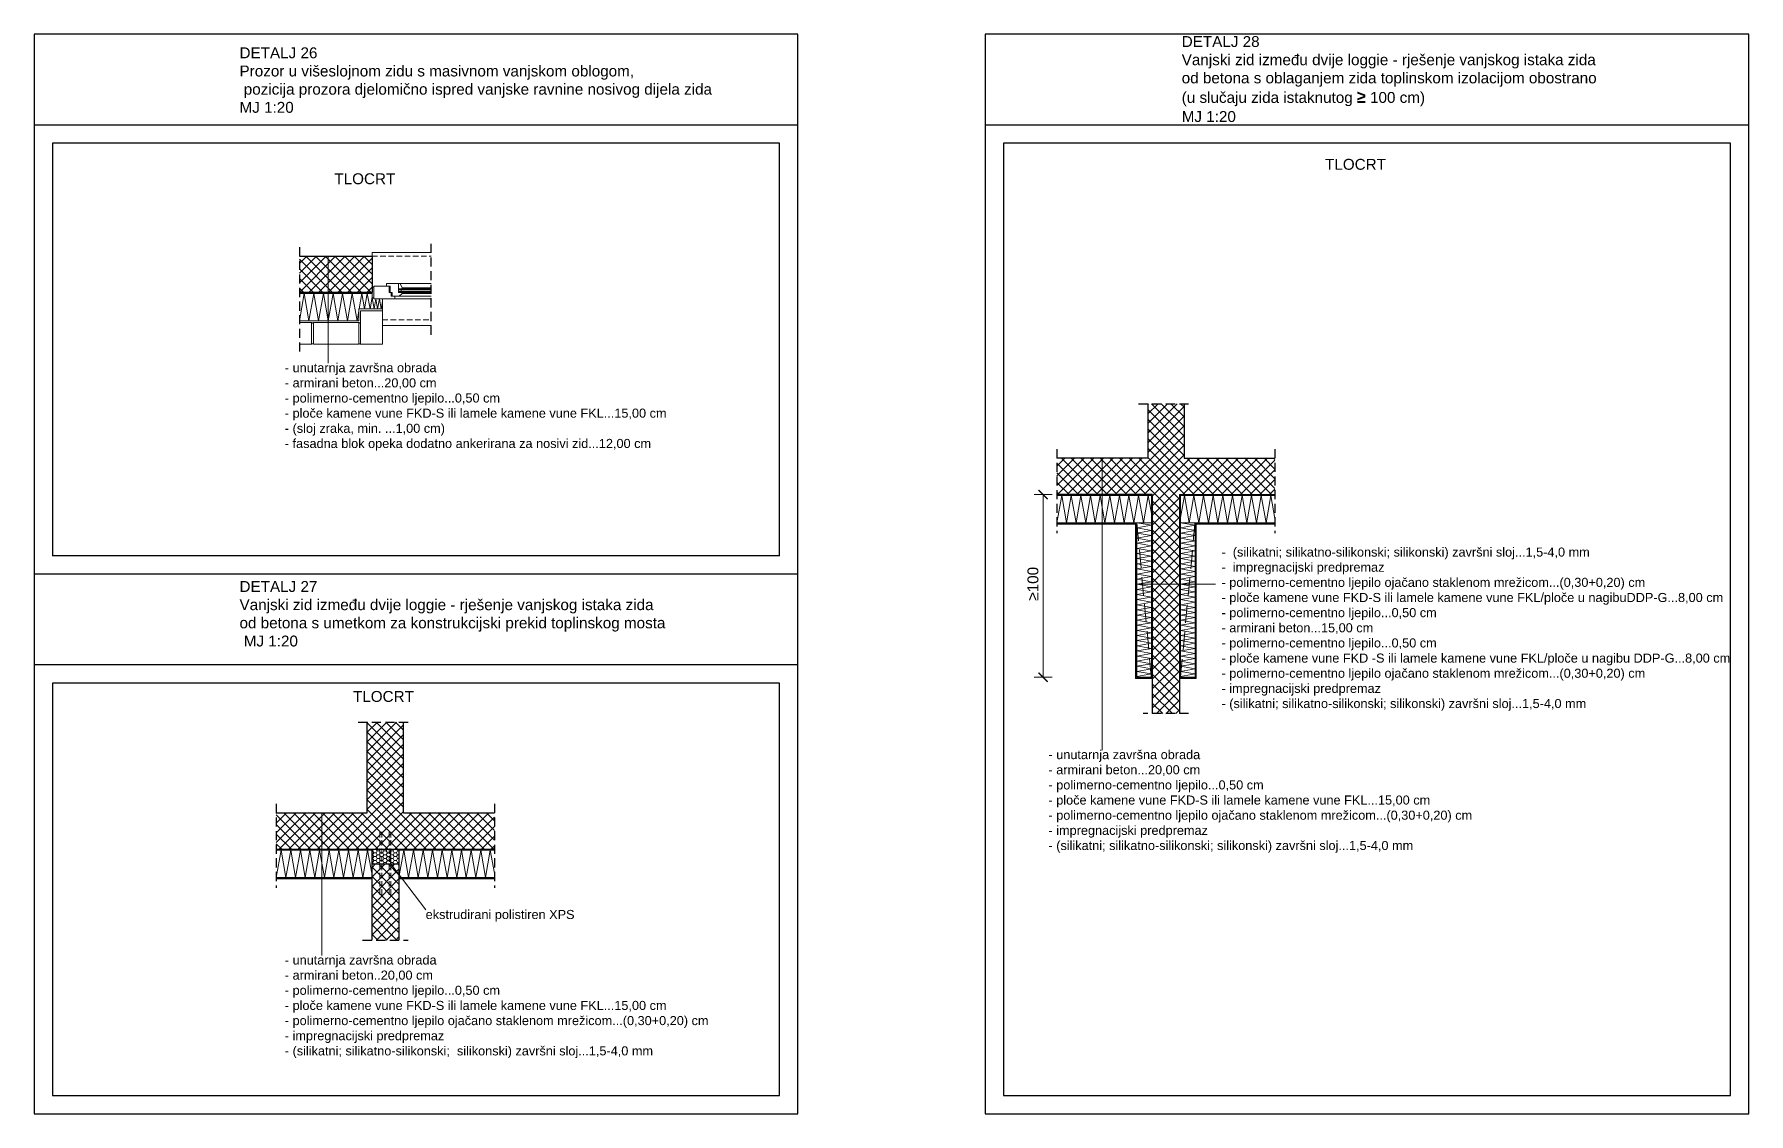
# Model space of a CAD drawing. Header units: inches. Extents: x 2845 to 78208, y 637 to 2211.
# Drawn here: x 7118.8 to 7590.5, y 637.2 to 934.2 of the extents above; entities that cross this region are included whole.
import ezdxf

# ---------------------------------------------------------------- set-up
doc = ezdxf.new("R2010")
doc.units = ezdxf.units.IN
doc.header["$MEASUREMENT"] = 0
doc.linetypes.add('DASHED', pattern=[0.75, 0.5, -0.25])
doc.layers.add('slojevi', color=150, linetype='Continuous')
doc.layers.add('t-Prozor', color=254, linetype='Continuous')
doc.styles.add('100', font='arial.ttf', dxfattribs={"height": 17})
doc.styles.get("Standard").update_dxf_attribs({"font": 'arial.ttf'})

# ---------------------------------------------------------------- blocks, each defined once
blk = doc.blocks.new('_ArchTick')
at = {"color": 0, "linetype": 'ByBlock', "const_width": 0.15}
blk.add_lwpolyline([(-0.5, -0.5), (0.5, 0.5)], dxfattribs=at)

msp = doc.modelspace()

# ---------------------------------------------------------------- hatches: boundary and pattern name
at = {"lineweight": 0}
h = msp.add_hatch(dxfattribs=at)
h.set_pattern_fill('ANSI37', color=256, scale=15)
h.set_pattern_definition([(45, (6707.099, 1049.3493), (-1.325825, 1.325825), []), (135, (6707.099, 1049.3493), (-1.325825, -1.325825), [])])
h.paths.add_polyline_path([(7211.76, 873.13), (7191.76, 873.13), (7191.76, 863.13), (7211.76, 863.13)])
h = msp.add_hatch(dxfattribs=at)
h.set_pattern_fill('ANSI37', color=256, scale=15)
h.set_pattern_definition([(45, (-1369.7646, -1139.8502), (-1.3258252, 1.3258252), []), (135, (-1369.7646, -1139.8502), (-1.3258252, -1.3258252), [])])
h.paths.add_polyline_path([(7426.39, 807.53), (7426.39, 782.92), (7433.89, 782.92), (7433.89, 807.53), (7460.14, 807.53), (7460.14, 817.53), (7435.14, 817.53), (7435.14, 832.53), (7425.14, 832.53), (7425.14, 817.53), (7412.64, 817.53), (7412.64, 807.53)])
h.paths.add_polyline_path([(7412.64, 817.53), (7400.14, 817.53), (7400.14, 807.53), (7412.64, 807.53)])
h.paths.add_polyline_path([(7426.39, 747.28), (7433.89, 747.28), (7433.89, 782.92), (7426.39, 782.92)])
h = msp.add_hatch(dxfattribs=at)
h.set_pattern_fill('ANSI37', color=256, scale=15)
h.set_pattern_definition([(45, (7113.617, 1019.2339), (-1.325825, 1.325825), []), (135, (7113.617, 1019.2339), (-1.325825, -1.325825), [])])
h.paths.add_polyline_path([(7220.42, 744.95), (7210.42, 744.95), (7210.42, 719.95), (7185.42, 719.95), (7185.42, 709.95), (7245.42, 709.95), (7245.42, 719.95), (7220.42, 719.95)])
at = {"lineweight": 15}
h = msp.add_hatch(dxfattribs=at)
h.set_pattern_fill('HONEY', color=30, scale=5)
h.set_pattern_definition([(0, (4952.85257, 517.38844), (0.9375, 0.54126588), [0.625, -1.25]), (120, (4952.85257, 517.38844), (-0.9375, 0.54126588), [0.625, -1.25]), (60, (4952.85257, 517.38844), (2e-16, 1.08253175), [-1.25, 0.625])])
h.paths.add_polyline_path([(7219.17, 709.95), (7211.67, 709.95), (7211.67, 705.95), (7219.17, 705.95)])
at = {"lineweight": 0}
h = msp.add_hatch(dxfattribs=at)
h.set_pattern_fill('ANSI37', color=256, scale=15)
h.set_pattern_definition([(45, (7112.367, 1019.2339), (-1.325825, 1.325825), []), (135, (7112.367, 1019.2339), (-1.325825, -1.325825), [])])
h.paths.add_polyline_path([(7219.17, 705.95), (7211.67, 705.95), (7211.67, 684.95), (7219.17, 684.95)])

# ---------------------------------------------------------------- linework, layer by layer
for p, q in [((7118.84, 934.18), (7118.84, 637.18)), ((7328.84, 934.18), (7118.84, 934.18)), ((7328.84, 637.18), (7328.84, 934.18)), ((7380.45, 934.18), (7380.45, 637.18)), ((7590.45, 934.18), (7380.45, 934.18)), ((7590.45, 637.18), (7590.45, 934.18)), ((7328.84, 909.18), (7118.84, 909.18)), ((7590.45, 909.18), (7380.45, 909.18)), ((7123.84, 904.18), (7123.84, 790.68)), ((7323.84, 904.18), (7123.84, 904.18)), ((7323.84, 790.68), (7323.84, 904.18)), ((7385.45, 904.18), (7385.45, 642.18)), ((7585.45, 904.18), (7385.45, 904.18)), ((7585.45, 642.18), (7585.45, 904.18)), ((7323.84, 790.68), (7123.84, 790.68)), ((7328.84, 785.68), (7118.84, 785.68)), ((7328.84, 760.68), (7118.84, 760.68)), ((7323.84, 755.68), (7123.84, 755.68)), ((7123.84, 755.68), (7123.84, 642.18)), ((7323.84, 642.18), (7323.84, 755.68)), ((7211.67, 705.95), (7219.17, 705.95)), ((7123.84, 642.18), (7323.84, 642.18)), ((7385.45, 642.18), (7585.45, 642.18)), ((7118.84, 637.18), (7328.84, 637.18)), ((7380.45, 637.18), (7590.45, 637.18))]:
    msp.add_line(p, q)
at = {"linetype": 'DASHED', "ltscale": 5}
for p, q in [((7191.76, 875.63), (7191.76, 846.38)), ((7228.03, 851.53), (7228.03, 876.63)), ((7422.64, 832.53), (7437.64, 832.53)), ((7400.14, 820.03), (7400.14, 796.93)), ((7460.14, 820.03), (7460.14, 796.93)), ((7436.39, 747.28), (7423.89, 747.28)), ((7207.92, 744.95), (7222.92, 744.95)), ((7185.42, 722.45), (7185.42, 699.35)), ((7245.42, 722.45), (7245.42, 699.35)), ((7209.17, 684.95), (7221.67, 684.95))]:
    msp.add_line(p, q, dxfattribs=at)
at = {"lineweight": 30}
for p, q in [((7191.76, 873.13), (7211.76, 873.13)), ((7211.76, 873.13), (7211.76, 863.13)), ((7211.76, 863.13), (7191.76, 863.13)), ((7425.14, 832.53), (7425.14, 817.53)), ((7435.14, 832.53), (7435.14, 817.53)), ((7425.14, 817.53), (7400.14, 817.53)), ((7435.14, 817.53), (7460.14, 817.53)), ((7426.39, 807.53), (7400.14, 807.53)), ((7426.39, 807.53), (7426.39, 747.28)), ((7433.89, 807.53), (7460.14, 807.53)), ((7433.89, 807.53), (7433.89, 747.28)), ((7210.42, 719.95), (7210.42, 744.95)), ((7220.42, 719.95), (7220.42, 744.95)), ((7185.42, 719.95), (7210.42, 719.95)), ((7220.42, 719.95), (7245.42, 719.95)), ((7185.42, 709.95), (7245.42, 709.95)), ((7211.67, 709.95), (7211.67, 684.95)), ((7219.17, 709.95), (7219.17, 684.95))]:
    msp.add_line(p, q, dxfattribs=at)
at = {"lineweight": 0}
for p, q in [((7199.7, 873.13), (7199.7, 843.69)), ((7211.76, 873.13), (7211.76, 874.13)), ((7211.76, 874.13), (7228.03, 874.13)), ((7212.26, 864.88), (7216.76, 864.88)), ((7215.76, 864.88), (7215.76, 865.63)), ((7215.76, 865.63), (7228.03, 865.63)), ((7216.51, 863.13), (7216.51, 864.88)), ((7217.26, 863.13), (7216.51, 863.13)), ((7216.76, 863.13), (7216.76, 864.88)), ((7217.01, 862.13), (7217.01, 863.13)), ((7217.26, 862.13), (7217.26, 863.13)), ((7219.01, 865.63), (7219.01, 863.13)), ((7219.01, 864.13), (7220.01, 864.13)), ((7219.01, 863.88), (7219.76, 863.88)), ((7219.01, 863.38), (7219.76, 863.38)), ((7219.01, 863.13), (7220.01, 863.13)), ((7220.01, 864.38), (7219.51, 865.63)), ((7219.76, 863.88), (7219.76, 863.38)), ((7219.76, 863.88), (7228.03, 863.88)), ((7219.76, 863.38), (7228.03, 863.38)), ((7220.01, 864.13), (7220.01, 864.38)), ((7220.01, 864.38), (7228.03, 864.38)), ((7220.01, 864.13), (7228.03, 864.13)), ((7220.01, 863.13), (7220.01, 862.88)), ((7220.01, 863.13), (7228.03, 863.13)), ((7212.26, 861.38), (7218.01, 861.38)), ((7214.61, 857.38), (7214.61, 861.38)), ((7214.61, 859.97), (7214.61, 848.88)), ((7218.01, 862.13), (7217.01, 862.13)), ((7218.01, 861.38), (7218.01, 862.13)), ((7218.01, 862.13), (7228.03, 862.13)), ((7218.01, 861.38), (7228.03, 861.38)), ((7220.01, 862.88), (7219.26, 862.13)), ((7220.01, 862.88), (7228.03, 862.88)), ((7195.11, 854.88), (7191.76, 854.88)), ((7195.11, 854.88), (7195.11, 848.88)), ((7208.11, 854.88), (7195.61, 854.88)), ((7195.61, 854.88), (7195.61, 848.88)), ((7208.11, 854.88), (7208.11, 848.88)), ((7214.61, 858.13), (7208.61, 858.13)), ((7208.61, 858.13), (7208.61, 848.88)), ((7214.61, 854.03), (7228.03, 854.03)), ((7195.11, 848.88), (7191.76, 848.88)), ((7208.11, 848.88), (7195.61, 848.88)), ((7214.61, 848.88), (7208.61, 848.88)), ((7412.64, 817.53), (7412.64, 737.24)), ((7398.86, 807.53), (7393.86, 807.53)), ((7396.36, 807.53), (7396.36, 757.28)), ((7400.14, 799.53), (7421.89, 799.53)), ((7400.14, 799.43), (7421.79, 799.43)), ((7421.79, 799.43), (7421.79, 756.93)), ((7421.89, 799.53), (7421.89, 757.03)), ((7438.39, 799.53), (7438.39, 757.03)), ((7438.39, 799.53), (7460.14, 799.53)), ((7438.49, 799.43), (7438.49, 756.93)), ((7438.49, 799.43), (7460.14, 799.43)), ((7421.79, 782.92), (7443.8, 782.92)), ((7398.86, 757.28), (7393.86, 757.28)), ((7421.79, 756.93), (7426.39, 756.93)), ((7421.89, 757.03), (7426.39, 757.03)), ((7438.39, 757.03), (7433.89, 757.03)), ((7438.49, 756.93), (7433.89, 756.93)), ((7197.92, 719.95), (7197.92, 680.73)), ((7216.92, 705.95), (7226.51, 693.25)), ((7185.42, 701.95), (7211.67, 701.95)), ((7185.42, 701.85), (7211.67, 701.85)), ((7219.17, 701.95), (7245.42, 701.95)), ((7219.17, 701.85), (7245.42, 701.85))]:
    msp.add_line(p, q, dxfattribs=at)
at = {"linetype": 'DASHED', "lineweight": 0, "ltscale": 3}
for p, q in [((7211.76, 873.13), (7228.03, 873.13)), ((7214.61, 855.63), (7228.03, 855.63)), ((7213.92, 714.7), (7213.92, 697.2)), ((7214.42, 714.7), (7214.42, 697.2)), ((7216.42, 714.7), (7216.42, 697.2)), ((7216.92, 714.7), (7216.92, 697.2))]:
    msp.add_line(p, q, dxfattribs=at)
at = {"color": 94, "lineweight": 15}
for p, q in [((7191.76, 855.38), (7193.09, 862.88)), ((7191.76, 862.88), (7211.76, 862.88)), ((7193.09, 862.88), (7194.41, 855.38)), ((7194.41, 855.38), (7195.73, 862.88)), ((7195.73, 862.88), (7197.05, 855.38)), ((7197.05, 855.38), (7198.38, 862.88)), ((7198.38, 862.88), (7199.7, 855.38)), ((7199.7, 855.38), (7201.02, 862.88)), ((7201.02, 862.88), (7202.34, 855.38)), ((7202.34, 855.38), (7203.67, 862.88)), ((7203.67, 862.88), (7204.99, 855.38)), ((7204.99, 855.38), (7206.31, 862.88)), ((7206.31, 862.88), (7207.63, 855.38)), ((7214.61, 858.63), (7208.11, 858.63)), ((7208.11, 855.38), (7208.11, 858.63)), ((7208.21, 858.63), (7208.96, 862.88)), ((7208.96, 862.88), (7209.71, 858.63)), ((7209.71, 858.63), (7210.45, 862.88)), ((7210.45, 862.88), (7211.2, 858.63)), ((7211.2, 858.63), (7211.76, 861.81)), ((7211.8, 861.63), (7212.32, 858.63)), ((7212.32, 858.63), (7212.81, 861.38)), ((7212.81, 861.38), (7213.29, 858.63)), ((7213.29, 858.63), (7213.78, 861.38)), ((7213.78, 861.38), (7214.26, 858.63)), ((7214.26, 858.63), (7214.61, 860.62)), ((7191.76, 855.38), (7208.11, 855.38)), ((7207.63, 855.38), (7208.11, 858.11)), ((7400.14, 799.78), (7401.46, 807.28)), ((7400.14, 807.28), (7426.14, 807.28)), ((7401.46, 807.28), (7402.78, 799.78)), ((7402.78, 799.78), (7404.1, 807.28)), ((7404.1, 807.28), (7405.43, 799.78)), ((7405.43, 799.78), (7406.75, 807.28)), ((7406.75, 807.28), (7408.07, 799.78)), ((7408.07, 799.78), (7409.39, 807.28)), ((7409.39, 807.28), (7410.71, 799.78)), ((7410.71, 799.78), (7412.04, 807.28)), ((7412.04, 807.28), (7413.36, 799.78)), ((7413.36, 799.78), (7414.68, 807.28)), ((7414.68, 807.28), (7416, 799.78)), ((7416, 799.78), (7417.33, 807.28)), ((7417.33, 807.28), (7418.65, 799.78)), ((7418.65, 799.78), (7419.97, 807.28)), ((7419.97, 807.28), (7421.29, 799.78)), ((7421.29, 799.78), (7422.62, 807.28)), ((7422.62, 807.28), (7423.94, 799.78)), ((7423.94, 799.78), (7425.26, 807.28)), ((7425.26, 807.28), (7426.14, 802.33)), ((7426.14, 807.28), (7426.14, 757.28)), ((7434.14, 807.28), (7434.14, 757.28)), ((7434.14, 801.2), (7435.21, 807.28)), ((7434.14, 807.28), (7460.14, 807.28)), ((7435.21, 807.28), (7436.53, 799.78)), ((7436.53, 799.78), (7437.85, 807.28)), ((7437.85, 807.28), (7439.18, 799.78)), ((7439.18, 799.78), (7440.5, 807.28)), ((7440.5, 807.28), (7441.82, 799.78)), ((7441.82, 799.78), (7443.14, 807.28)), ((7443.14, 807.28), (7444.46, 799.78)), ((7444.46, 799.78), (7445.79, 807.28)), ((7445.79, 807.28), (7447.11, 799.78)), ((7447.11, 799.78), (7448.43, 807.28)), ((7448.43, 807.28), (7449.75, 799.78)), ((7449.75, 799.78), (7451.08, 807.28)), ((7451.08, 807.28), (7452.4, 799.78)), ((7452.4, 799.78), (7453.72, 807.28)), ((7453.72, 807.28), (7455.04, 799.78)), ((7455.04, 799.78), (7456.37, 807.28)), ((7456.37, 807.28), (7457.69, 799.78)), ((7457.69, 799.78), (7459.01, 807.28)), ((7459.01, 807.28), (7460.14, 800.91)), ((7400.14, 799.78), (7426.14, 799.78)), ((7422.14, 799.78), (7422.14, 757.28)), ((7422.14, 799.78), (7426.14, 799.08)), ((7426.14, 799.08), (7422.14, 798.37)), ((7422.14, 798.37), (7426.14, 797.67)), ((7426.14, 797.67), (7422.14, 796.96)), ((7434.14, 799.78), (7438.14, 799.08)), ((7434.14, 799.78), (7460.14, 799.78)), ((7438.14, 799.08), (7434.14, 798.37)), ((7434.14, 798.37), (7438.14, 797.67)), ((7438.14, 797.67), (7434.14, 796.96)), ((7438.14, 799.78), (7438.14, 757.28)), ((7422.14, 796.96), (7426.14, 796.26)), ((7426.14, 796.26), (7422.14, 795.55)), ((7422.14, 795.55), (7426.14, 794.85)), ((7426.14, 794.85), (7422.14, 794.14)), ((7422.14, 794.14), (7426.14, 793.44)), ((7426.14, 793.44), (7422.14, 792.73)), ((7422.14, 792.73), (7426.14, 792.02)), ((7434.14, 796.96), (7438.14, 796.26)), ((7438.14, 796.26), (7434.14, 795.55)), ((7434.14, 795.55), (7438.14, 794.85)), ((7438.14, 794.85), (7434.14, 794.14)), ((7434.14, 794.14), (7438.14, 793.44)), ((7438.14, 793.44), (7434.14, 792.73)), ((7434.14, 792.73), (7438.14, 792.02)), ((7426.14, 792.02), (7422.14, 791.32)), ((7422.14, 791.32), (7426.14, 790.61)), ((7426.14, 790.61), (7422.14, 789.91)), ((7422.14, 789.91), (7426.14, 789.2)), ((7426.14, 789.2), (7422.14, 788.5)), ((7422.14, 788.5), (7426.14, 787.79)), ((7426.14, 787.79), (7422.14, 787.09)), ((7438.14, 792.02), (7434.14, 791.32)), ((7434.14, 791.32), (7438.14, 790.61)), ((7438.14, 790.61), (7434.14, 789.91)), ((7434.14, 789.91), (7438.14, 789.2)), ((7438.14, 789.2), (7434.14, 788.5)), ((7434.14, 788.5), (7438.14, 787.79)), ((7438.14, 787.79), (7434.14, 787.09)), ((7422.14, 787.09), (7426.14, 786.38)), ((7426.14, 786.38), (7422.14, 785.68)), ((7422.14, 785.68), (7426.14, 784.97)), ((7426.14, 784.97), (7422.14, 784.27)), ((7422.14, 784.27), (7426.14, 783.56)), ((7426.14, 783.56), (7422.14, 782.86)), ((7434.14, 787.09), (7438.14, 786.38)), ((7438.14, 786.38), (7434.14, 785.68)), ((7434.14, 785.68), (7438.14, 784.97)), ((7438.14, 784.97), (7434.14, 784.27)), ((7434.14, 784.27), (7438.14, 783.56)), ((7438.14, 783.56), (7434.14, 782.86)), ((7422.14, 782.86), (7426.14, 782.15)), ((7426.14, 782.15), (7422.14, 781.45)), ((7422.14, 781.45), (7426.14, 780.74)), ((7426.14, 780.74), (7422.14, 780.03)), ((7422.14, 780.03), (7426.14, 779.33)), ((7426.14, 779.33), (7422.14, 778.62)), ((7422.14, 778.62), (7426.14, 777.92)), ((7434.14, 782.86), (7438.14, 782.15)), ((7438.14, 782.15), (7434.14, 781.45)), ((7434.14, 781.45), (7438.14, 780.74)), ((7438.14, 780.74), (7434.14, 780.03)), ((7434.14, 780.03), (7438.14, 779.33)), ((7438.14, 779.33), (7434.14, 778.62)), ((7434.14, 778.62), (7438.14, 777.92)), ((7426.14, 777.92), (7422.14, 777.21)), ((7422.14, 777.21), (7426.14, 776.51)), ((7426.14, 776.51), (7422.14, 775.8)), ((7422.14, 775.8), (7426.14, 775.1)), ((7426.14, 775.1), (7422.14, 774.39)), ((7422.14, 774.39), (7426.14, 773.69)), ((7426.14, 773.69), (7422.14, 772.98)), ((7438.14, 777.92), (7434.14, 777.21)), ((7434.14, 777.21), (7438.14, 776.51)), ((7438.14, 776.51), (7434.14, 775.8)), ((7434.14, 775.8), (7438.14, 775.1)), ((7438.14, 775.1), (7434.14, 774.39)), ((7434.14, 774.39), (7438.14, 773.69)), ((7438.14, 773.69), (7434.14, 772.98)), ((7422.14, 772.98), (7426.14, 772.28)), ((7426.14, 772.28), (7422.14, 771.57)), ((7422.14, 771.57), (7426.14, 770.87)), ((7426.14, 770.87), (7422.14, 770.16)), ((7422.14, 770.16), (7426.14, 769.45)), ((7426.14, 769.45), (7422.14, 768.75)), ((7422.14, 768.75), (7426.14, 768.04)), ((7434.14, 772.98), (7438.14, 772.28)), ((7438.14, 772.28), (7434.14, 771.57)), ((7434.14, 771.57), (7438.14, 770.87)), ((7438.14, 770.87), (7434.14, 770.16)), ((7434.14, 770.16), (7438.14, 769.45)), ((7438.14, 769.45), (7434.14, 768.75)), ((7434.14, 768.75), (7438.14, 768.04)), ((7426.14, 768.04), (7422.14, 767.34)), ((7422.14, 767.34), (7426.14, 766.63)), ((7426.14, 766.63), (7422.14, 765.93)), ((7422.14, 765.93), (7426.14, 765.22)), ((7426.14, 765.22), (7422.14, 764.52)), ((7422.14, 764.52), (7426.14, 763.81)), ((7438.14, 768.04), (7434.14, 767.34)), ((7434.14, 767.34), (7438.14, 766.63)), ((7438.14, 766.63), (7434.14, 765.93)), ((7434.14, 765.93), (7438.14, 765.22)), ((7438.14, 765.22), (7434.14, 764.52)), ((7434.14, 764.52), (7438.14, 763.81)), ((7426.14, 763.81), (7422.14, 763.11)), ((7422.14, 763.11), (7426.14, 762.4)), ((7426.14, 762.4), (7422.14, 761.7)), ((7422.14, 761.7), (7426.14, 760.99)), ((7426.14, 760.99), (7422.14, 760.29)), ((7422.14, 760.29), (7426.14, 759.58)), ((7426.14, 759.58), (7422.14, 758.88)), ((7438.14, 763.81), (7434.14, 763.11)), ((7434.14, 763.11), (7438.14, 762.4)), ((7438.14, 762.4), (7434.14, 761.7)), ((7434.14, 761.7), (7438.14, 760.99)), ((7438.14, 760.99), (7434.14, 760.29)), ((7434.14, 760.29), (7438.14, 759.58)), ((7438.14, 759.58), (7434.14, 758.88)), ((7422.14, 758.88), (7426.14, 758.17)), ((7426.14, 758.17), (7422.14, 757.46)), ((7422.14, 757.46), (7423.16, 757.28)), ((7422.14, 757.28), (7426.14, 757.28)), ((7434.14, 758.88), (7438.14, 758.17)), ((7438.14, 758.17), (7434.14, 757.46)), ((7434.14, 757.46), (7435.16, 757.28)), ((7438.14, 757.28), (7434.14, 757.28)), ((7185.42, 702.2), (7186.74, 709.7)), ((7185.42, 709.7), (7211.67, 709.7)), ((7186.74, 709.7), (7188.06, 702.2)), ((7188.06, 702.2), (7189.38, 709.7)), ((7189.38, 709.7), (7190.71, 702.2)), ((7190.71, 702.2), (7192.03, 709.7)), ((7192.03, 709.7), (7193.35, 702.2)), ((7193.35, 702.2), (7194.67, 709.7)), ((7194.67, 709.7), (7196, 702.2)), ((7196, 702.2), (7197.32, 709.7)), ((7197.32, 709.7), (7198.64, 702.2)), ((7198.64, 702.2), (7199.96, 709.7)), ((7199.96, 709.7), (7201.29, 702.2)), ((7201.29, 702.2), (7202.61, 709.7)), ((7202.61, 709.7), (7203.93, 702.2)), ((7203.93, 702.2), (7205.25, 709.7)), ((7205.25, 709.7), (7206.58, 702.2)), ((7206.58, 702.2), (7207.9, 709.7)), ((7207.9, 709.7), (7209.22, 702.2)), ((7209.22, 702.2), (7210.54, 709.7)), ((7210.54, 709.7), (7211.67, 703.33)), ((7219.17, 702.2), (7220.49, 709.7)), ((7219.17, 709.7), (7245.42, 709.7)), ((7220.49, 709.7), (7221.81, 702.2)), ((7221.81, 702.2), (7223.13, 709.7)), ((7223.13, 709.7), (7224.46, 702.2)), ((7224.46, 702.2), (7225.78, 709.7)), ((7225.78, 709.7), (7227.1, 702.2)), ((7227.1, 702.2), (7228.42, 709.7)), ((7228.42, 709.7), (7229.75, 702.2)), ((7229.75, 702.2), (7231.07, 709.7)), ((7231.07, 709.7), (7232.39, 702.2)), ((7232.39, 702.2), (7233.71, 709.7)), ((7233.71, 709.7), (7235.04, 702.2)), ((7235.04, 702.2), (7236.36, 709.7)), ((7236.36, 709.7), (7237.68, 702.2)), ((7237.68, 702.2), (7239, 709.7)), ((7239, 709.7), (7240.33, 702.2)), ((7240.33, 702.2), (7241.65, 709.7)), ((7241.65, 709.7), (7242.97, 702.2)), ((7242.97, 702.2), (7244.29, 709.7)), ((7244.29, 709.7), (7245.42, 703.33)), ((7185.42, 702.2), (7211.67, 702.2)), ((7219.17, 702.2), (7245.42, 702.2))]:
    msp.add_line(p, q, dxfattribs=at)
at = {"linetype": 'DASHED', "lineweight": 0, "ltscale": 10}
for p, q in [((7422.14, 799.78), (7426.14, 757.28)), ((7434.14, 757.28), (7438.14, 799.78))]:
    msp.add_line(p, q, dxfattribs=at)
at = {"lineweight": 0}
msp.add_lwpolyline([(7212.26, 861.63), (7212.26, 864.63), (7211.76, 864.63), (7211.76, 861.63)], close=True, dxfattribs=at)
for centre, start, end in [((7195.36, 855.02), 208.7903, 331.2097), ((7208.36, 855.02), 208.7903, 331.2097), ((7195.36, 848.75), 28.7903, 151.2097), ((7208.36, 848.75), 28.7903, 151.2097)]:
    msp.add_arc(centre, 0.285, start, end, dxfattribs=at)
at = {"layer": 't-Prozor', "lineweight": 0}
msp.add_line((7212.26, 861.38), (7212.26, 864.88), dxfattribs=at)

# ---------------------------------------------------------------- block references
at = {"lineweight": 0, "xscale": 2.5, "yscale": 2.5, "zscale": 2.5}
for p, rotation in [((7396.36, 807.53), 90), ((7396.36, 757.28), 270)]:
    msp.add_blockref('_ArchTick', p, dxfattribs=dict(at, rotation=rotation))

# ---------------------------------------------------------------- texts
at = {"char_height": 3, "attachment_point": 1}
for s, width, insert in [('{\\fArial|b0|i0|c238|p34;DETALJ 26\\PProzor u višeslojnom zidu s masivnom vanjskom oblogom,\\P pozicija prozora djelomično ispred vanjske ravnine nosivog dijela zida MJ 1:20 }', 130.1404, (7175.3, 930.58)), ('{\\fArial|b0|i0|c238|p34;DETALJ 28\\PVanjski zid između dvije loggie - rješenje vanjskog istaka zida od betona s oblaganjem zida toplinskom izolacijom obostrano (u slučaju zida istaknutog \\fHaettenschweiler|b0|i0|c0|p34;\\H1.125x;≥\\fArial|b0|i0|c238|p34;\\H0.88889x; 100 cm)\\PMJ 1:20}', 117.8774, (7434.48, 933.68)), ('{\\fArial|b0|i0|c238|p34;TLOCRT}', 36.4783, (7473.91, 899.9)), ('{\\fArial|b0|i0|c238|p34;TLOCRT}', 36.4783, (7201.39, 895.93)), ('{\\fArial|b0|i0|c238|p34;DETALJ 27\\PVanjski zid između dvije loggie - rješenje vanjskog istaka zida od betona s umetkom za konstrukcijski prekid toplinskog mosta\\P MJ 1:20}', 117.5041, (7175.3, 783.74)), ('{\\fArial|b0|i0|c238|p34;TLOCRT}', 36.4783, (7206.51, 753.49))]:
    msp.add_mtext_dynamic_manual_height_columns(s, width=width, gutter_width=1, heights=[0], dxfattribs=dict(at, insert=insert))
at = {"insert": (7393.57, 782.41), "char_height": 17, "attachment_point": 5, "rotation": 90, "style": '100'}
msp.add_mtext('\\A1;{\\H0.17647x; ≥\\fArial|b0|i0|c238|p34;100}', dxfattribs=at)
at = {"layer": 'slojevi', "char_height": 2.5, "attachment_point": 1}
for s, insert, width in [('{\\C7;- unutarnja završna obrada\\P- armirani beton\\fArial|b0|i0|c238|p34;...\\fArial|b0|i0|c0|p34;20,00 cm\\P- polimerno-cementno ljepilo\\fArial|b0|i0|c238|p34;...\\fArial|b0|i0|c0|p34;0,50 cm\\P\\C94;- ploče kamene vune FKD-S ili lamele kamene vune FKL\\fArial|b0|i0|c238|p34;...\\fArial|b0|i0|c0|p34;1\\fArial|b0|i0|c238|p34;5\\fArial|b0|i0|c0|p34;,00 cm\\fArial|b0|i0|c238|p34;\\P\\fArial|b0|i0|c0|p34;\\C7;- (sloj zraka, min. \\fArial|b0|i0|c238|p34;...\\fArial|b0|i0|c0|p34;1,00 cm)\\P- fasadna blok opeka dodatno ankerirana za nosivi zid...12,00 cm}', (7187.76, 843.69), 132.1535), ('{\\C7;-  (silikatni; silikatno-silikonski; silikonski) završni sloj.\\fArial|b0|i0|c238|p34;.\\fArial|b0|i0|c0|p34;.1,5-4,0 mm\\P-  impregnacijski predpremaz\\P- polimerno-cementno ljepilo ojačano staklenom mrežicom...(0,30+0,20) cm\\P\\C94;- ploče kamene vune FKD-S ili lamele kamene vune FKL/ploče u nagibuDDP-G\\fArial|b0|i0|c238|p34;...\\fArial|b0|i0|c0|p34;8,00 cm\\P\\C7;- polimerno-cementno ljepilo\\fArial|b0|i0|c238|p34;...\\fArial|b0|i0|c0|p34;0,50 cm\\P- armirani beton\\fArial|b0|i0|c238|p34;...15\\fArial|b0|i0|c0|p34;,00 cm\\P- polimerno-cementno ljepilo\\fArial|b0|i0|c238|p34;...\\fArial|b0|i0|c0|p34;0,50 cm\\P\\C94;- ploče kamene vune FKD -S ili lamele kamene vune FKL/ploče u nagibu DDP-G\\fArial|b0|i0|c238|p34;...\\fArial|b0|i0|c0|p34;8,00 cm\\P\\C7;- polimerno-cementno ljepilo ojačano staklenom mrežicom...(0,30+0,20) cm\\P- impregnacijski predpremaz\\P- (silikatni; silikatno-silikonski; silikonski) završni sloj\\fArial|b0|i0|c238|p34;.\\fArial|b0|i0|c0|p34;..1,5-4,0 mm}', (7445.43, 792.97), 139.6213), ('{\\C7;- unutarnja završna obrada\\P- armirani beton\\fArial|b0|i0|c238|p34;...\\fArial|b0|i0|c0|p34;20,00 cm\\P- polimerno-cementno ljepilo\\fArial|b0|i0|c238|p34;...\\fArial|b0|i0|c0|p34;0,50 cm\\P\\C94;- ploče kamene vune FKD-S ili lamele kamene vune FKL\\fArial|b0|i0|c238|p34;...\\fArial|b0|i0|c0|p34;1\\fArial|b0|i0|c238|p34;5\\fArial|b0|i0|c0|p34;,00 cm\\P\\C7;- polimerno-cementno ljepilo ojačano staklenom mrežicom...(0,30+0,20) cm\\P- impregnacijski predpremaz\\P- (silikatni; silikatno-silikonski; silikonski) završni sloj..\\fArial|b0|i0|c238|p34;.\\fArial|b0|i0|c0|p34;1,5-4,0 mm}', (7397.83, 737.24), 132.1535), ('{\\C7;- unutarnja završna obrada\\P- armirani beton\\fArial|b0|i0|c238|p34;..\\fArial|b0|i0|c0|p34;20,00 cm\\P- polimerno-cementno ljepilo\\fArial|b0|i0|c238|p34;...\\fArial|b0|i0|c0|p34;0,50 cm\\P\\C94;- ploče kamene vune FKD-S ili lamele kamene vune FKL\\fArial|b0|i0|c238|p34;...\\fArial|b0|i0|c0|p34;1\\fArial|b0|i0|c238|p34;5\\fArial|b0|i0|c0|p34;,00 cm\\P\\C7;- polimerno-cementno ljepilo ojačano staklenom mrežicom...(0,30+0,20) cm\\P- impregnacijski predpremaz\\P- (silikatni; silikatno-silikonski;  silikonski) završni sloj.\\fArial|b0|i0|c238|p34;.\\fArial|b0|i0|c0|p34;.1,5-4,0 mm}', (7187.76, 680.73), 132.1535)]:
    msp.add_mtext(s, dxfattribs=dict(at, insert=insert, width=width))
at = {"layer": 'slojevi', "color": 30, "insert": (7226.51, 693.25), "char_height": 2.5, "width": 86.351, "attachment_point": 1}
msp.add_mtext('ekstrudirani polistiren XPS', dxfattribs=at)

doc.saveas('drawing.dxf')
